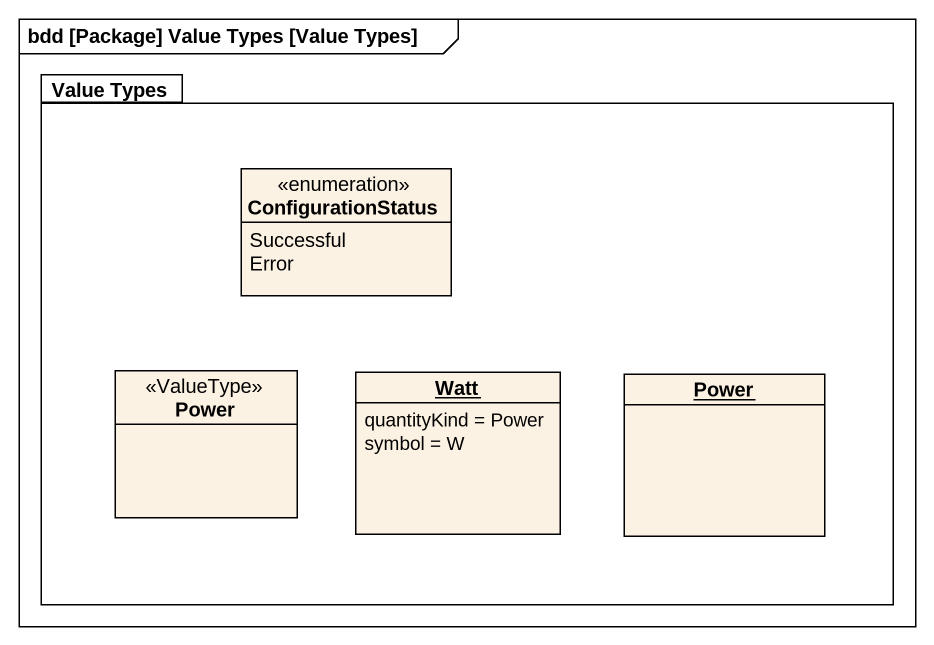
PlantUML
@startuml
mainframe bdd [Package] Value Types [Value Types]
hide circle
hide empty members
package "Value Types" as Value_Types {
  enum ConfigurationStatus {
    Successful
    Error
  }
  class Power <<ValueType>>
  object Watt {
    quantityKind = Power
    symbol = W
  }
  object "Power" as Power_2
}
@enduml
